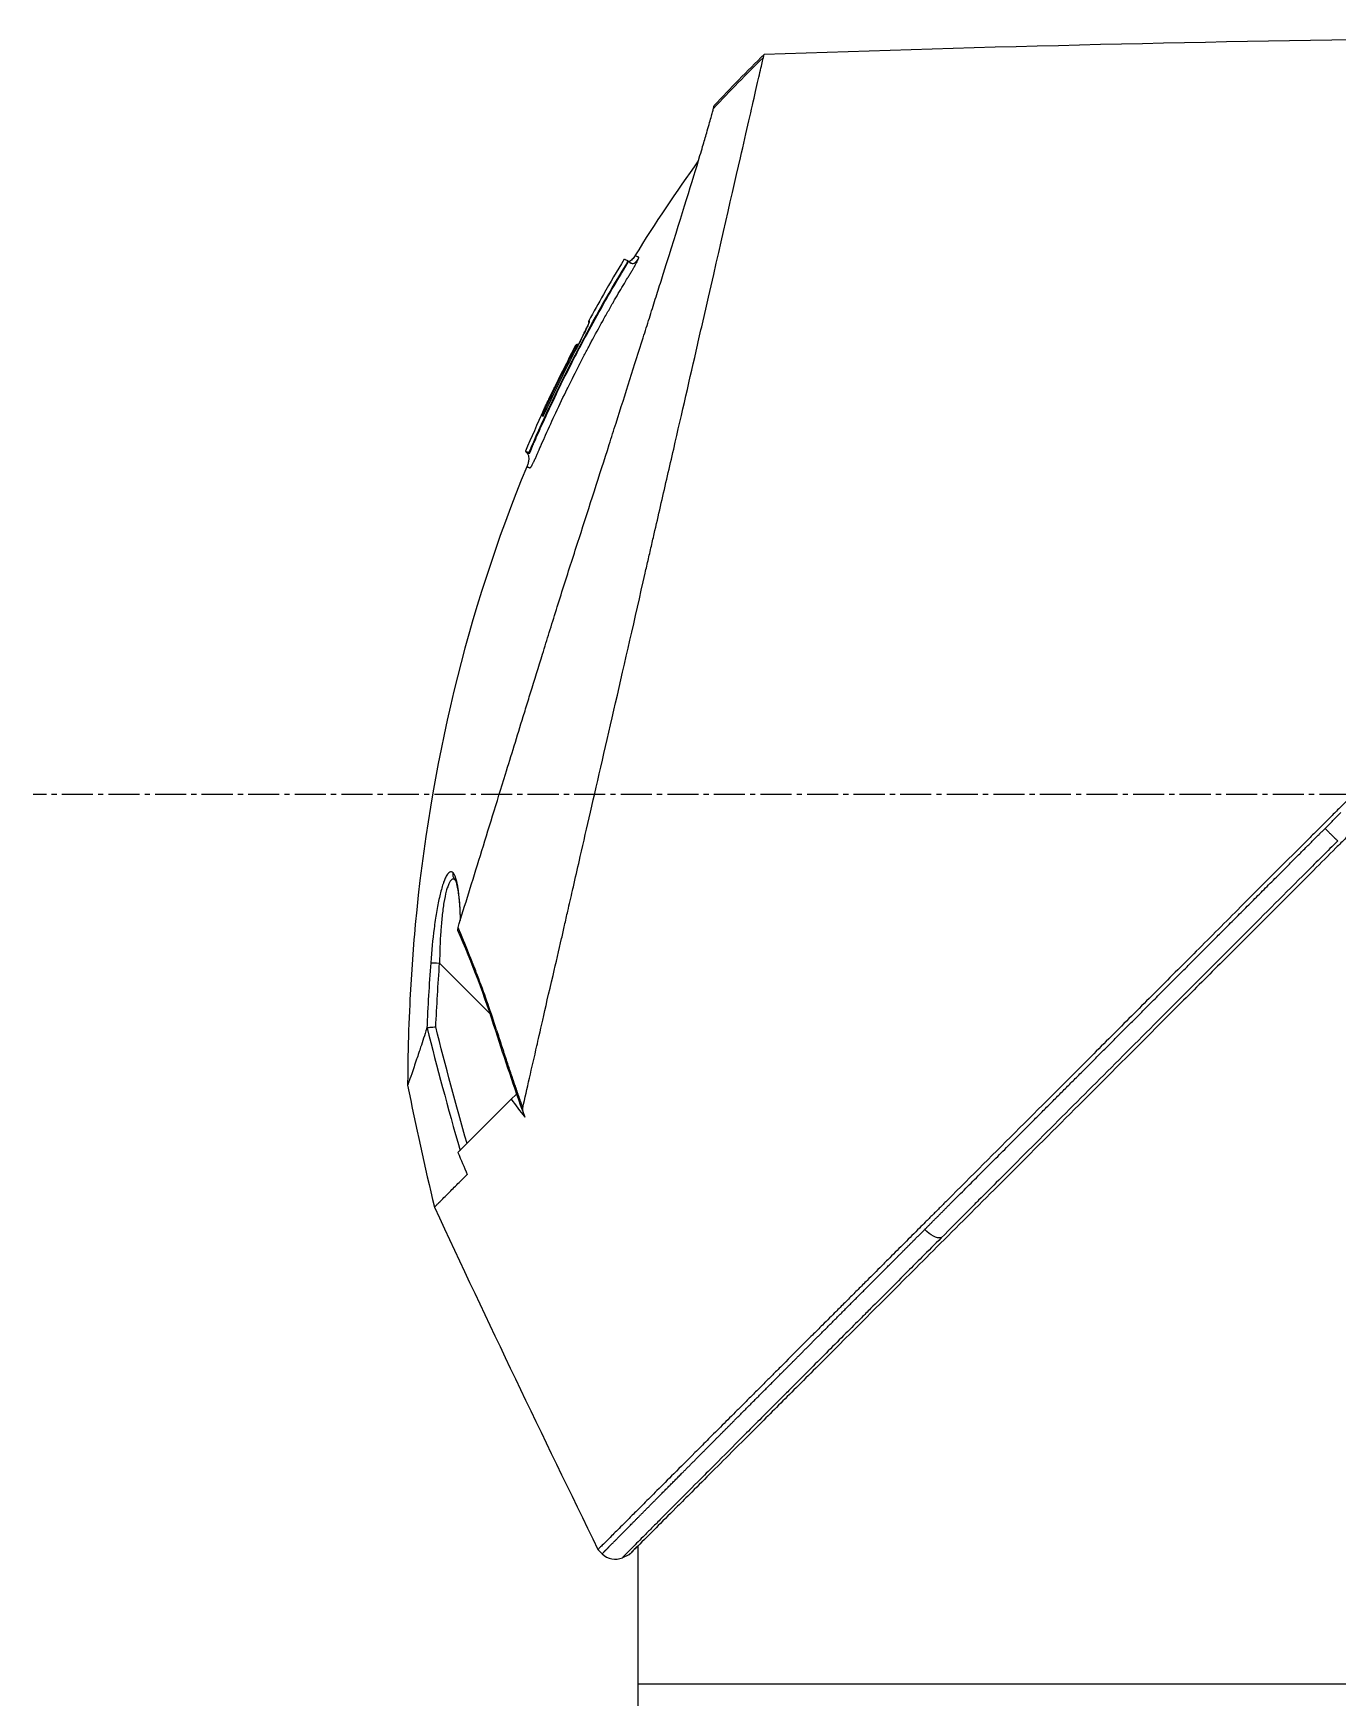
# Model space of a CAD drawing. Header units: millimetres. Extents: x 0 to 4378, y 0 to 2376.
# Drawn here: x 164.1 to 235.2, y 1539.2 to 1630 of the extents above; entities that cross this region are included whole.
import ezdxf

# ---------------------------------------------------------------- set-up
doc = ezdxf.new("R2010")
doc.units = ezdxf.units.MM
doc.header["$LTSCALE"] = 0.2
doc.linetypes.add('CENTER2', pattern=[1.125, 0.75, -0.125, 0.125, -0.125])
doc.layers.add('02_Center Line', color=1, linetype='CENTER2')

# ---------------------------------------------------------------- blocks, each defined once
blk = doc.blocks.new('A$C2641d59f')
for p, q in [((-34.574, 1023.623), (-34.574, 1023.623)), ((-39.379, 1015.043), (-39.353, 1015.016)), ((-39.242, 1015.311), (-39.209, 1015.277)), ((-43.922, 1006.86), (-43.859, 1006.835)), ((-44.833, 1004.925), (-44.785, 1004.877)), ((-44.608, 1004.806), (-44.656, 1004.854)), ((-44.49, 1005.093), (-44.518, 1005.121)), ((-48.667, 981.55), (-48.667, 981.55)), ((-48.665, 981.546), (-48.665, 981.546)), ((-46.777, 974.271), (-49.513, 977.008)), ((-46.663, 974.157), (-46.663, 974.158)), ((-48.513, 966.681), (-45.604, 969.59)), ((-45.338, 969.855), (-45.604, 969.59)), ((-45.316, 969.878), (-45.338, 969.855)), ((-45.292, 969.809), (-45.338, 969.855)), ((-48.01, 965.49), (-48.009, 965.487)), ((-48.01, 965.488), (-48.01, 965.488)), ((-48.009, 965.487), (-48.009, 965.488)), ((-40.643, 944.798), (-40.874, 945.029)), ((-38.7, 945.221), (-38.7, 931.7)), ((-39.183, 944.738), (-39.546, 944.585)), ((-38.7, 937.7), (39.827, 937.7))]:
    blk.add_line(p, q)
for centre, radius, start, end in [((30.799, 972.597), 82.251, 150.20143, 151.34582), ((30.136, 972.952), 81.499, 152.41039, 154.1774), ((-39.936, 945.505), 1, 224.99969, 292.95218)]:
    blk.add_arc(centre, radius, start, end)
at = {"extrusion": (0, 0, -1)}
for centre, major_axis, ratio, start_param, end_param in [((-14.853, 987.976), (32.061, 52.728), 0.606634, 5.046093, 5.111834), ((25.686, 986.906), (-66.266, 26.567), 0.000011, 0.000001, 0.010493), ((27.395, 984.45), (-68.777, 27.59), 0.000012, 0.010241, 0.035276), ((29.767, 973.086), (-37.396, -71.919), 1, 1.521054, 1.570796), ((29.47, 973.168), (33.667, 73.33), 1, 4.712389, 4.762315), ((28.144, 982.574), (-70.243, 28.124), 0.000013, 0.010001, 0.034555), ((-41.969, 1010.635), (0.0464, 0.0886), 0.999416, 4.712389, 6.054856), ((-42.055, 1010.644), (0.128, 0.063), 0.594731, 5.762809, 5.790684), ((-44.537, 1005.129), (0.119, 0.275), 0.068449, 1.568978, 3.139771), ((-48.29, 981.878), (-0.365, -0.341), 0.967774, 0.031819, 0.893203), ((-49.504, 976.998), (-0.499, 0.036), 0.01714, 0.149461, 1.551007), ((160.126, 982.662), (-194.421, 114.353), 0.811755, 5.576632, 5.609274), ((-255.364, 850.429), (235.102, -235.108), 0.712878, 4.90627, 4.909966), ((-22.75, 962.791), (0.708, -0.706), 0.435637, 0.291628, 1.571358)]:
    blk.add_ellipse(centre, major_axis=major_axis, ratio=ratio, start_param=start_param, end_param=end_param, dxfattribs=at)
for points in [[(41.572, 1027.473), (17.109, 1027.718), (-7.366, 1027.415), (-31.816, 1026.563)], [(-31.816, 1026.563), (-32.743, 1025.653), (-33.651, 1024.722), (-34.537, 1023.773)], [(-35.402, 1020.755), (-36.616, 1019.076), (-37.771, 1017.351), (-38.858, 1015.588)], [(-39.447, 1015.393), (-39.833, 1014.758), (-40.211, 1014.118), (-40.58, 1013.474)], [(-39.21, 1015.268), (-39.21, 1015.268), (-39.21, 1015.268), (-39.21, 1015.268)], [(-39.21, 1015.268), (-39.21, 1015.268), (-39.21, 1015.268), (-39.21, 1015.268)], [(-39.208, 1015.277), (-39.208, 1015.277), (-39.208, 1015.277), (-39.208, 1015.277)], [(-39.201, 1015.269), (-39.204, 1015.272), (-39.206, 1015.274), (-39.208, 1015.277)], [(-39.157, 1015.228), (-39.156, 1015.228), (-39.155, 1015.227), (-39.155, 1015.227)], [(-39.155, 1015.227), (-38.961, 1015.08), (-38.819, 1015.212), (-38.678, 1015.401)], [(-40.58, 1013.474), (-40.584, 1013.467), (-40.587, 1013.459), (-40.589, 1013.451)], [(-41.339, 1012.023), (-41.347, 1012.009), (-41.35, 1011.992), (-41.35, 1011.975)], [(-42.152, 1010.482), (-42.15, 1010.481), (-42.122, 1010.466), (-42.089, 1010.45)], [(-41.957, 1010.734), (-41.958, 1010.735), (-41.959, 1010.735), (-41.959, 1010.735)], [(-43.841, 1007.157), (-44.183, 1006.418), (-44.514, 1005.674), (-44.833, 1004.925)], [(-43.859, 1006.835), (-43.859, 1006.836), (-43.858, 1006.838), (-43.858, 1006.839)], [(-44.833, 1004.925), (-44.833, 1004.925), (-44.774, 1004.901), (-44.656, 1004.854)], [(-44.753, 1004.084), (-44.753, 1004.084), (-44.753, 1004.084), (-44.753, 1004.084)], [(-48.533, 978.853), (-48.536, 978.838), (-48.532, 978.822), (-48.524, 978.806)], [(-48.527, 978.805), (-47.769, 977.053), (-47.061, 975.205), (-46.471, 973.338)], [(-49.997, 977.035), (-50.085, 975.824), (-50.154, 974.644), (-50.209, 973.453)], [(-49.72, 973.527), (-49.665, 974.688), (-49.597, 975.848), (-49.513, 977.008)], [(-50.193, 973.47), (-49.663, 971.36), (-49.067, 969.137), (-48.393, 966.801)], [(-46.468, 973.339), (-46.466, 973.337), (-46.441, 973.343), (-46.402, 973.354)], [(-46.467, 973.338), (-45.977, 971.787), (-45.452, 970.246), (-44.906, 968.714)], [(-51.255, 970.357), (-50.809, 968.13), (-50.323, 965.911), (-49.795, 963.701)], [(-44.906, 968.714), (-44.895, 968.682), (-44.883, 968.649), (-44.87, 968.618)], [(-48.513, 966.681), (-48.343, 966.283), (-48.175, 965.886), (-48.009, 965.487)], [(-49.795, 963.701), (-46.881, 957.449), (-43.907, 951.224), (-40.874, 945.029)]]:
    blk.add_open_spline(points, degree=3)
for points, knots in [([(41.572, 1027.473), (41.572, 1027.473), (41.508, 1027.408), (41.255, 1027.155), (41.065, 1026.966), (40.32, 1026.22), (39.591, 1025.492), (38.408, 1024.308), (38.13, 1024.03), (37.505, 1023.406), (37.154, 1023.054), (35.805, 1021.706), (34.709, 1020.609), (33.212, 1019.112), (32.892, 1018.793), (31.818, 1017.719), (31.042, 1016.942), (29.381, 1015.282), (28.493, 1014.394), (27.112, 1013.013), (26.634, 1012.535), (25.651, 1011.552), (25.144, 1011.045), (24.102, 1010.003), (23.566, 1009.466), (21.873, 1007.774), (20.698, 1006.599), (18.888, 1004.789), (18.263, 1004.164), (16.977, 1002.878), (16.317, 1002.218), (14.963, 1000.864), (14.268, 1000.169), (13.215, 999.116), (12.858, 998.759), (11.755, 997.656), (11.006, 996.907), (8.625, 994.527), (6.984, 992.884), (4.935, 990.837), (4.533, 990.435), (3.594, 989.496), (3.057, 988.958), (2.165, 988.066), (1.838, 987.74), (1.404, 987.306), (1.341, 987.243), (1.203, 987.104), (1.131, 987.032), (0.806, 986.707), (0.611, 986.512), (0.258, 986.159), (0.162, 986.063), (-0.124, 985.777), (-0.27, 985.631), (-0.58, 985.322), (-0.732, 985.17), (-0.985, 984.917), (-1.085, 984.816), (-1.275, 984.626), (-1.357, 984.545), (-1.554, 984.348), (-1.66, 984.241), (-1.858, 984.043), (-1.948, 983.953), (-3.305, 982.598), (-4.569, 981.333), (-6.636, 979.265), (-7.441, 978.46), (-9.011, 976.891), (-9.777, 976.125), (-10.907, 974.994), (-11.275, 974.627), (-12.375, 973.526), (-13.107, 972.795), (-16.568, 969.334), (-19.239, 966.663), (-21.936, 963.966), (-22.073, 963.829), (-22.346, 963.556), (-22.482, 963.42), (-22.752, 963.15), (-22.887, 963.015), (-23.128, 962.774), (-23.235, 962.667), (-23.887, 962.016), (-24.428, 961.474), (-25.112, 960.79), (-25.263, 960.639), (-25.543, 960.359), (-25.673, 960.229), (-25.933, 959.969), (-26.063, 959.839), (-26.358, 959.544), (-26.523, 959.38), (-26.843, 959.06), (-26.998, 958.905), (-27.326, 958.576), (-27.498, 958.404), (-27.749, 958.153), (-27.827, 958.075), (-28.017, 957.885), (-28.129, 957.773), (-28.37, 957.532), (-28.5, 957.402), (-28.815, 957.087), (-29, 956.902), (-29.38, 956.522), (-29.574, 956.328), (-30.158, 955.744), (-30.543, 955.359), (-31.012, 954.891), (-31.1, 954.802), (-31.329, 954.574), (-31.467, 954.435), (-31.753, 954.149), (-31.899, 954.003), (-32.2, 953.703), (-32.354, 953.548), (-32.659, 953.243), (-32.81, 953.093), (-33.102, 952.8), (-33.244, 952.658), (-33.661, 952.242), (-33.931, 951.972), (-34.445, 951.458), (-34.689, 951.213), (-35.153, 950.749), (-35.373, 950.529), (-35.989, 949.913), (-36.374, 949.529), (-37.06, 948.843), (-37.366, 948.536), (-37.91, 947.992), (-38.151, 947.751), (-38.578, 947.325), (-38.766, 947.136), (-39.022, 946.881), (-39.097, 946.805), (-39.309, 946.594), (-39.439, 946.464), (-39.775, 946.127), (-39.965, 945.938), (-40.375, 945.528), (-40.562, 945.341), (-40.75, 945.153), (-40.797, 945.106), (-40.843, 945.059), (-40.855, 945.048), (-40.87, 945.032), (-40.874, 945.029), (-40.874, 945.029)], [-21.000836, -21.000836, -21.000836, -21.000836, -20.328863, -20.328863, -19.655828, -19.655828, -18.308332, -18.308332, -17.924512, -17.924512, -17.485993, -17.485993, -16.316696, -16.316696, -16.006668, -16.006668, -15.296307, -15.296307, -14.534305, -14.534305, -14.139555, -14.139555, -13.730091, -13.730091, -13.30546, -13.30546, -12.401825, -12.401825, -11.929878, -11.929878, -11.437802, -11.437802, -10.9252, -10.9252, -10.663362, -10.663362, -10.117833, -10.117833, -8.934625, -8.934625, -8.645977, -8.645977, -8.260408, -8.260408, -8.006475, -8.006475, -7.961161, -7.961161, -7.91407, -7.91407, -7.778509, -7.778509, -7.724161, -7.724161, -7.666804, -7.666804, -7.602838, -7.602838, -7.565627, -7.565627, -7.532521, -7.532521, -7.488032, -7.488032, -7.450837, -7.450837, -6.924212, -6.924212, -6.587553, -6.587553, -6.265466, -6.265466, -6.109966, -6.109966, -5.79866, -5.79866, -4.627003, -4.627003, -4.564096, -4.564096, -4.501625, -4.501625, -4.439084, -4.439084, -4.389917, -4.389917, -4.135415, -4.135415, -4.06302, -4.06302, -4.00074, -4.00074, -3.938004, -3.938004, -3.858125, -3.858125, -3.782258, -3.782258, -3.697501, -3.697501, -3.658476, -3.658476, -3.601749, -3.601749, -3.53559, -3.53559, -3.439968, -3.439968, -3.337887, -3.337887, -3.131131, -3.131131, -3.082568, -3.082568, -3.005474, -3.005474, -2.922888, -2.922888, -2.834293, -2.834293, -2.74619, -2.74619, -2.661641, -2.661641, -2.496608, -2.496608, -2.34096, -2.34096, -2.194458, -2.194458, -1.921626, -1.921626, -1.681164, -1.681164, -1.470918, -1.470918, -1.287493, -1.287493, -1.207074, -1.207074, -1.056347, -1.056347, -0.792008, -0.792008, -0.395398, -0.395398, -0.197631, -0.197631, -0.099394, -0.099394, 0, 0, 0, 0]), ([(-44.979, 969.112), (-44.858, 969.646), (-44.743, 970.163), (-44.485, 971.297), (-44.344, 971.896), (-44.069, 973.079), (-43.785, 974.391), (-43.161, 977.052), (-43.001, 977.712), (-42.801, 978.601), (-42.748, 978.841), (-42.639, 979.326), (-42.579, 979.591), (-42.436, 980.218), (-42.347, 980.598), (-42.232, 981.1), (-42.203, 981.229), (-42.065, 981.831), (-41.953, 982.324), (-41.658, 983.613), (-41.472, 984.419), (-40.468, 988.8), (-39.437, 993.246), (-38.242, 998.537), (-38.184, 998.794), (-38.063, 999.324), (-38.002, 999.588), (-37.884, 1000.101), (-37.825, 1000.354), (-37.534, 1001.611), (-37.306, 1002.602), (-36.969, 1004.074), (-36.857, 1004.563), (-36.294, 1007.015), (-35.858, 1008.914), (-35.344, 1011.162), (-35.244, 1011.599), (-34.342, 1015.545), (-33.65, 1018.558), (-32.77, 1022.401), (-32.49, 1023.614), (-32.174, 1025.005), (-32.088, 1025.393), (-31.945, 1026.017), (-31.887, 1026.255), (-31.853, 1026.4)], [0, 0, 0, 0, 0.224226, 0.224226, 0.438481, 0.438481, 0.643813, 0.643813, 0.718212, 0.718212, 0.74576, 0.74576, 0.776284, 0.776284, 0.820204, 0.820204, 0.834927, 0.834927, 0.896521, 0.896521, 0.995652, 0.995652, 1.428405, 1.428405, 1.450296, 1.450296, 1.471663, 1.471663, 1.492327, 1.492327, 1.574835, 1.574835, 1.616316, 1.616316, 1.784634, 1.784634, 1.826029, 1.826029, 2.164003, 2.164003, 2.373598, 2.373598, 2.479923, 2.479923, 2.586935, 2.586935, 2.586935, 2.586935]), ([(41.763, 1025.683), (41.763, 1025.683), (41.763, 1025.683), (41.002, 1024.922), (40.559, 1024.479), (39.825, 1023.745), (39.652, 1023.572), (38.008, 1021.928), (35.953, 1019.873), (32.872, 1016.792), (32.161, 1016.081), (29.683, 1013.603), (27.804, 1011.724), (24.801, 1008.721), (23.723, 1007.643), (21.46, 1005.38), (20.269, 1004.189), (17.752, 1001.672), (16.421, 1000.341), (13.616, 997.536), (12.138, 996.058), (9.877, 993.797), (9.101, 993.022), (7.021, 990.941), (5.711, 989.632), (4.083, 988.003), (3.757, 987.678), (3.224, 987.144), (3.026, 986.947), (2.615, 986.536), (2.457, 986.378), (2.116, 986.036), (1.936, 985.856), (1.599, 985.52), (1.443, 985.364), (1.005, 984.926), (0.724, 984.645), (0.365, 984.285), (0.286, 984.207), (0.116, 984.036), (0.026, 983.947), (-0.284, 983.637), (-0.438, 983.483), (-1.037, 982.884), (-1.445, 982.476), (-3.501, 980.42), (-5.158, 978.763), (-7.562, 976.359), (-8.322, 975.599), (-10.536, 973.384), (-11.984, 971.937), (-14.725, 969.196), (-16.024, 967.897), (-17.892, 966.029), (-18.475, 965.446), (-20.185, 963.736), (-21.3, 962.621), (-23.403, 960.518), (-24.395, 959.527), (-26.255, 957.666), (-27.129, 956.792), (-28.368, 955.554), (-28.754, 955.167), (-29.491, 954.431), (-29.841, 954.08), (-30.834, 953.088), (-31.456, 952.465), (-32.581, 951.341), (-33.087, 950.834), (-34.418, 949.503), (-35.195, 948.726), (-36.142, 947.779), (-36.388, 947.533), (-37.028, 946.893), (-37.391, 946.53), (-38.188, 945.733), (-38.556, 945.365), (-38.868, 945.053), (-38.923, 944.998), (-39.041, 944.881), (-39.094, 944.827), (-39.165, 944.756), (-39.183, 944.738), (-39.183, 944.738)], [-15.738203, -15.738203, -15.738203, -15.738203, -14.793481, -14.793481, -14.173934, -14.173934, -13.996984, -13.996984, -12.579476, -12.579476, -12.176243, -12.176243, -11.215253, -11.215253, -10.695697, -10.695697, -10.142358, -10.142358, -9.539575, -9.539575, -8.883963, -8.883963, -8.543526, -8.543526, -7.972636, -7.972636, -7.829924, -7.829924, -7.73886, -7.73886, -7.680875, -7.680875, -7.616244, -7.616244, -7.560081, -7.560081, -7.459116, -7.459116, -7.430908, -7.430908, -7.397967, -7.397967, -7.318024, -7.318024, -7.146824, -7.146824, -6.455961, -6.455961, -6.135134, -6.135134, -5.518203, -5.518203, -4.951279, -4.951279, -4.691225, -4.691225, -4.182012, -4.182012, -3.710062, -3.710062, -3.272291, -3.272291, -3.069642, -3.069642, -2.879581, -2.879581, -2.522736, -2.522736, -2.208798, -2.208798, -1.659444, -1.659444, -1.453529, -1.453529, -1.091939, -1.091939, -0.546675, -0.546675, -0.410051, -0.410051, -0.205023, -0.205023, 0, 0, 0, 0]), ([(-31.853, 1026.4), (-31.853, 1026.403), (-31.852, 1026.406), (-31.85, 1026.414), (-31.849, 1026.417), (-31.847, 1026.426), (-31.846, 1026.433), (-31.842, 1026.45), (-31.839, 1026.462), (-31.832, 1026.492), (-31.828, 1026.51), (-31.819, 1026.55), (-31.816, 1026.563), (-31.816, 1026.563)], [0.000006, 0.000006, 0.000006, 0.000006, 0.0077656, 0.0077656, 0.0144608, 0.0144608, 0.0278513, 0.0278513, 0.0546324, 0.0546324, 0.1081958, 0.1081958, 0.2108493, 0.2108493, 0.2108493, 0.2108493]), ([(-48.507, 978.945), (-48.32, 979.551), (-48.123, 980.188), (-47.717, 981.502), (-47.506, 982.183), (-46.856, 984.287), (-46.397, 985.771), (-45.606, 988.335), (-45.281, 989.385), (-44.863, 990.74), (-44.774, 991.029), (-44.642, 991.457), (-44.597, 991.604), (-44.333, 992.458), (-44.113, 993.169), (-43.777, 994.257), (-43.656, 994.645), (-43.404, 995.456), (-43.274, 995.872), (-43.009, 996.717), (-42.872, 997.149), (-42.595, 998.018), (-42.456, 998.453), (-42.179, 999.316), (-42.041, 999.746), (-41.342, 1001.92), (-40.794, 1003.628), (-40.139, 1005.68), (-40.014, 1006.072), (-39.633, 1007.268), (-39.381, 1008.061), (-38.887, 1009.613), (-38.646, 1010.373), (-38.297, 1011.475), (-38.184, 1011.832), (-37.962, 1012.535), (-37.854, 1012.879), (-37.642, 1013.551), (-37.537, 1013.884), (-37.332, 1014.536), (-37.229, 1014.862), (-37.087, 1015.316), (-37.041, 1015.46), (-36.295, 1017.839), (-35.724, 1019.683), (-35.261, 1021.221), (-35.212, 1021.384), (-35.085, 1021.812), (-35.012, 1022.06), (-34.849, 1022.619), (-34.769, 1022.9), (-34.676, 1023.236), (-34.65, 1023.334), (-34.606, 1023.5), (-34.588, 1023.569), (-34.574, 1023.623)], [0.00002, 0.00002, 0.00002, 0.00002, 0.259158, 0.259158, 0.518708, 0.518708, 1.038075, 1.038075, 1.384705, 1.384705, 1.477831, 1.477831, 1.526561, 1.526561, 1.759973, 1.759973, 1.890971, 1.890971, 2.029156, 2.029156, 2.171186, 2.171186, 2.316283, 2.316283, 2.460898, 2.460898, 3.049329, 3.049329, 3.189055, 3.189055, 3.478614, 3.478614, 3.769885, 3.769885, 3.913253, 3.913253, 4.056001, 4.056001, 4.19686, 4.19686, 4.341119, 4.341119, 4.411312, 4.411312, 5.498875, 5.498875, 5.634552, 5.634552, 5.872375, 5.872375, 6.229939, 6.229939, 6.408513, 6.408513, 6.587137, 6.587137, 6.587137, 6.587137]), ([(-34.574, 1023.623), (-34.551, 1023.714), (-34.539, 1023.764), (-34.538, 1023.772), (-34.537, 1023.773), (-34.537, 1023.773), (-34.537, 1023.773)], [0.0004853, 0.0004853, 0.0004853, 0.0004853, 0.914072, 0.914072, 0.914072, 0.9967356, 0.9967356, 0.9967356, 0.9967356]), ([(-44.518, 1005.121), (-43.777, 1006.833), (-42.978, 1008.517), (-41.263, 1011.827), (-40.35, 1013.448), (-39.379, 1015.043)], [-1.119586, -1.119586, -1.119586, -1.119586, -0.560022, -0.560022, -0.000001, -0.000001, -0.000001, -0.000001]), ([(-43.774, 1005.71), (-43.761, 1005.739), (-43.748, 1005.769), (-43.734, 1005.801), (-43.546, 1006.22), (-43.36, 1006.628), (-43.174, 1007.025), (-42.964, 1007.474), (-42.756, 1007.908), (-42.55, 1008.328), (-42.529, 1008.371), (-42.509, 1008.413), (-42.488, 1008.455), (-42.29, 1008.856), (-42.095, 1009.245), (-41.903, 1009.62), (-41.896, 1009.632), (-41.89, 1009.645), (-41.884, 1009.657), (-41.785, 1009.85), (-41.686, 1010.041), (-41.588, 1010.227), (-41.491, 1010.414), (-41.413, 1010.561), (-41.297, 1010.778), (-41.279, 1010.813), (-41.26, 1010.849), (-41.241, 1010.884), (-41.029, 1011.279), (-40.821, 1011.659), (-40.617, 1012.026), (-40.504, 1012.23), (-40.398, 1012.419), (-40.29, 1012.609), (-40.187, 1012.791), (-40.082, 1012.974), (-39.966, 1013.176), (-39.785, 1013.488), (-39.612, 1013.783), (-39.437, 1014.077), (-39.382, 1014.171), (-39.326, 1014.264), (-39.27, 1014.357), (-39.253, 1014.385), (-39.236, 1014.413), (-39.219, 1014.441), (-39.183, 1014.502), (-39.146, 1014.562), (-39.109, 1014.623), (-39.091, 1014.653), (-39.073, 1014.683), (-39.054, 1014.714), (-39.036, 1014.744), (-39.018, 1014.774), (-39, 1014.805), (-38.972, 1014.851), (-38.945, 1014.897), (-38.919, 1014.942), (-38.911, 1014.956), (-38.903, 1014.969), (-38.896, 1014.983), (-38.879, 1015.012), (-38.863, 1015.04), (-38.848, 1015.068), (-38.833, 1015.095), (-38.818, 1015.122), (-38.804, 1015.148), (-38.776, 1015.2), (-38.751, 1015.248), (-38.73, 1015.29), (-38.719, 1015.312), (-38.71, 1015.332), (-38.701, 1015.35), (-38.692, 1015.369), (-38.685, 1015.386), (-38.678, 1015.401)], [0.7479366, 0.7479366, 0.7479366, 0.7479366, 0.75, 0.75, 0.75, 0.7778267, 0.7778267, 0.7778267, 0.8093257, 0.8093257, 0.8093257, 0.8125, 0.8125, 0.8125, 0.8427642, 0.8427642, 0.8427642, 0.84375, 0.84375, 0.84375, 0.859375, 0.859375, 0.859375, 0.875, 0.875, 0.875, 0.8775605, 0.8775605, 0.8775605, 0.90625, 0.90625, 0.90625, 0.9222304, 0.9222304, 0.9222304, 0.9375, 0.9375, 0.9375, 0.9612141, 0.9612141, 0.9612141, 0.96875, 0.96875, 0.96875, 0.9710053, 0.9710053, 0.9710053, 0.9758787, 0.9758787, 0.9758787, 0.9783012, 0.9783012, 0.9783012, 0.9807089, 0.9807089, 0.9807089, 0.984375, 0.984375, 0.984375, 0.9854706, 0.9854706, 0.9854706, 0.987866, 0.987866, 0.987866, 0.9902844, 0.9902844, 0.9902844, 0.9951532, 0.9951532, 0.9951532, 0.9975841, 0.9975841, 0.9975841, 1, 1, 1, 1]), ([(-41.892, 1010.529), (-41.79, 1010.724), (-41.687, 1010.918), (-41.583, 1011.112), (-41.291, 1011.658), (-40.994, 1012.198), (-40.689, 1012.736), (-40.427, 1013.2), (-40.161, 1013.661), (-39.89, 1014.12), (-39.822, 1014.235), (-39.754, 1014.349), (-39.685, 1014.463), (-39.651, 1014.52), (-39.617, 1014.578), (-39.583, 1014.635), (-39.566, 1014.663), (-39.548, 1014.692), (-39.531, 1014.72), (-39.514, 1014.749), (-39.497, 1014.777), (-39.48, 1014.806), (-39.445, 1014.863), (-39.41, 1014.919), (-39.376, 1014.977), (-39.369, 1014.99), (-39.361, 1015.003), (-39.353, 1015.016)], [0.5421635, 0.5421635, 0.5421635, 0.5421635, 0.6006248, 0.6006248, 0.6006248, 0.7652776, 0.7652776, 0.7652776, 0.9072115, 0.9072115, 0.9072115, 0.942695, 0.942695, 0.942695, 0.9604367, 0.9604367, 0.9604367, 0.9693076, 0.9693076, 0.9693076, 0.9781784, 0.9781784, 0.9781784, 0.9959202, 0.9959202, 0.9959202, 1, 1, 1, 1]), ([(-39.243, 1015.311), (-39.312, 1015.339), (-39.364, 1015.36), (-39.431, 1015.386), (-39.447, 1015.393), (-39.447, 1015.393)], [-1.1132476, -1.1132476, -1.1132476, -1.1132476, -0.8232096, -0.8232096, -0.5568623, -0.5568623, -0.5568623, -0.5568623]), ([(-39.379, 1015.043), (-39.371, 1015.057), (-39.362, 1015.071), (-39.346, 1015.099), (-39.338, 1015.113), (-39.32, 1015.144), (-39.311, 1015.161), (-39.292, 1015.194), (-39.283, 1015.211), (-39.268, 1015.241), (-39.261, 1015.255), (-39.25, 1015.28), (-39.246, 1015.29), (-39.241, 1015.306), (-39.241, 1015.31), (-39.243, 1015.311)], [-0.04708138, -0.04708138, -0.04708138, -0.04708138, -0.04206155, -0.04206155, -0.03717867, -0.03717867, -0.03071828, -0.03071828, -0.02354661, -0.02354661, -0.01630299, -0.01630299, -0.00841386, -0.00841386, -0.00000018, -0.00000018, -0.00000018, -0.00000018]), ([(-39.353, 1015.016), (-39.353, 1015.017), (-39.287, 1015.127), (-39.244, 1015.204), (-39.201, 1015.281), (-39.208, 1015.275), (-39.208, 1015.276), (-39.208, 1015.276), (-39.208, 1015.277), (-39.209, 1015.277)], [0, 0, 0, 0, 0.25, 0.25, 0.25, 0.5, 0.5, 0.5, 0.840661, 0.840661, 0.840661, 0.840661]), ([(-39.157, 1015.228), (-39.158, 1015.229), (-39.159, 1015.23), (-39.16, 1015.231), (-39.16, 1015.231), (-39.162, 1015.232), (-39.162, 1015.232), (-39.165, 1015.235), (-39.166, 1015.236), (-39.168, 1015.238), (-39.169, 1015.238), (-39.171, 1015.24), (-39.173, 1015.242), (-39.176, 1015.245), (-39.178, 1015.246), (-39.182, 1015.251), (-39.186, 1015.254), (-39.195, 1015.263), (-39.202, 1015.269), (-39.208, 1015.276)], [0, 0, 0, 0, 0.00146948, 0.00146948, 0.00344082, 0.00344082, 0.00640094, 0.00640094, 0.00744169, 0.00744169, 0.00794693, 0.00794693, 0.00859822, 0.00859822, 0.0093315, 0.0093315, 0.01061688, 0.01061688, 0.01339941, 0.01339941, 0.01339941, 0.01339941]), ([(-38.858, 1015.588), (-38.899, 1015.521), (-38.944, 1015.456), (-39.025, 1015.367), (-39.057, 1015.337), (-39.112, 1015.3), (-39.133, 1015.289), (-39.17, 1015.275), (-39.186, 1015.271), (-39.202, 1015.269)], [0, 0, 0, 0, 0.02346593, 0.02346593, 0.03626259, 0.03626259, 0.04335885, 0.04335885, 0.04811516, 0.04811516, 0.04811516, 0.04811516]), ([(-38.858, 1015.588), (-38.901, 1015.519), (-38.947, 1015.451), (-39.034, 1015.359), (-39.068, 1015.327), (-39.13, 1015.29), (-39.155, 1015.279), (-39.188, 1015.272), (-39.195, 1015.27), (-39.202, 1015.269)], [0, 0, 0, 0, 0.02434231, 0.02434231, 0.03801412, 0.03801412, 0.04603239, 0.04603239, 0.04810741, 0.04810741, 0.04810741, 0.04810741]), ([(-39.047, 1015.181), (-39.065, 1015.183), (-39.062, 1015.183), (-39.092, 1015.191), (-39.114, 1015.201), (-39.138, 1015.215), (-39.144, 1015.219), (-39.152, 1015.225), (-39.154, 1015.226), (-39.155, 1015.227)], [0.5336392, 0.5336392, 0.5336392, 0.5336392, 0.53697532, 0.53697532, 0.54707156, 0.54707156, 0.55523752, 0.55523752, 0.56271194, 0.56271194, 0.56271194, 0.56271194]), ([(-38.678, 1015.401), (-38.667, 1015.428), (-38.659, 1015.45), (-38.654, 1015.467), (-38.65, 1015.479), (-38.648, 1015.493), (-38.649, 1015.497), (-38.649, 1015.499), (-38.649, 1015.5), (-38.65, 1015.501), (-38.651, 1015.503), (-38.653, 1015.504), (-38.658, 1015.506), (-38.661, 1015.508), (-38.669, 1015.51), (-38.673, 1015.512), (-38.674, 1015.513), (-38.674, 1015.513), (-38.675, 1015.513), (-38.692, 1015.52), (-38.706, 1015.526), (-38.721, 1015.532), (-38.722, 1015.532), (-38.722, 1015.533), (-38.723, 1015.533), (-38.753, 1015.545), (-38.776, 1015.554), (-38.796, 1015.563), (-38.797, 1015.563), (-38.797, 1015.563), (-38.797, 1015.563), (-38.839, 1015.58), (-38.858, 1015.588), (-38.858, 1015.588)], [0, 0, 0, 0, 0.03125, 0.03125, 0.03125, 0.0538826, 0.0538826, 0.0538826, 0.0625, 0.0625, 0.0625, 0.09375, 0.09375, 0.09375, 0.1203995, 0.1203995, 0.1203995, 0.125, 0.125, 0.125, 0.2456137, 0.2456137, 0.2456137, 0.25, 0.25, 0.25, 0.4970952, 0.4970952, 0.4970952, 0.5, 0.5, 0.5, 0.9991339, 0.9991339, 0.9991339, 0.9991339]), ([(-42.088, 1010.452), (-42.035, 1010.553), (-41.983, 1010.654), (-41.932, 1010.754), (-41.881, 1010.853), (-41.832, 1010.95), (-41.785, 1011.044), (-41.738, 1011.138), (-41.693, 1011.229), (-41.651, 1011.314), (-41.609, 1011.399), (-41.57, 1011.478), (-41.536, 1011.551), (-41.501, 1011.624), (-41.47, 1011.69), (-41.444, 1011.748), (-41.418, 1011.806), (-41.396, 1011.855), (-41.379, 1011.895), (-41.362, 1011.936), (-41.35, 1011.967), (-41.344, 1011.989), (-41.337, 1012.01), (-41.336, 1012.021), (-41.339, 1012.023)], [0, 0, 0, 0, 0.125, 0.125, 0.125, 0.25, 0.25, 0.25, 0.375, 0.375, 0.375, 0.499999, 0.499999, 0.499999, 0.625, 0.625, 0.625, 0.75, 0.75, 0.75, 0.875, 0.875, 0.875, 1, 1, 1, 1]), ([(-41.347, 1011.985), (-41.347, 1011.985), (-41.347, 1011.984), (-41.349, 1011.978), (-41.352, 1011.967), (-41.367, 1011.926), (-41.384, 1011.884), (-41.439, 1011.758), (-41.483, 1011.662), (-41.593, 1011.432), (-41.66, 1011.295), (-41.807, 1011), (-41.889, 1010.838), (-42.011, 1010.601), (-42.049, 1010.527), (-42.088, 1010.452)], [0.0216019, 0.0216019, 0.0216019, 0.0216019, 0.0269405, 0.0269405, 0.0451373, 0.0451373, 0.0828541, 0.0828541, 0.1358956, 0.1358956, 0.1907173, 0.1907173, 0.246394, 0.246394, 0.2715432, 0.2715432, 0.2715432, 0.2715432]), ([(-41.379, 1012.038), (-41.38, 1012.037), (-41.381, 1012.035), (-41.386, 1012.023), (-41.388, 1012.012), (-41.39, 1011.99), (-41.389, 1011.979), (-41.385, 1011.959), (-41.382, 1011.95), (-41.375, 1011.936), (-41.371, 1011.931), (-41.367, 1011.926)], [-0.00087939, -0.00087939, -0.00087939, -0.00087939, 0, 0, 0.00436612, 0.00436612, 0.00867322, 0.00867322, 0.01202355, 0.01202355, 0.01406512, 0.01406512, 0.01406512, 0.01406512]), ([(-43.377, 1007.551), (-43.189, 1007.949), (-42.996, 1008.347), (-42.802, 1008.742), (-42.607, 1009.137), (-42.41, 1009.529), (-42.206, 1009.924), (-42.103, 1010.125), (-41.998, 1010.327), (-41.892, 1010.529)], [0.2429801, 0.2429801, 0.2429801, 0.2429801, 0.362195, 0.362195, 0.362195, 0.4814099, 0.4814099, 0.4814099, 0.5421635, 0.5421635, 0.5421635, 0.5421635]), ([(-42.057, 1010.681), (-42.057, 1010.681), (-42.057, 1010.68), (-42.057, 1010.678), (-42.057, 1010.678), (-42.058, 1010.677), (-42.058, 1010.676), (-42.059, 1010.674), (-42.059, 1010.672), (-42.06, 1010.669), (-42.061, 1010.669), (-42.061, 1010.668), (-42.062, 1010.667), (-42.063, 1010.663), (-42.065, 1010.659), (-42.066, 1010.655), (-42.068, 1010.651), (-42.07, 1010.647), (-42.072, 1010.643), (-42.074, 1010.639), (-42.076, 1010.635), (-42.078, 1010.631), (-42.08, 1010.627), (-42.082, 1010.622), (-42.084, 1010.618), (-42.088, 1010.609), (-42.092, 1010.6), (-42.097, 1010.592), (-42.1, 1010.584), (-42.104, 1010.576), (-42.108, 1010.568), (-42.122, 1010.54), (-42.137, 1010.511), (-42.152, 1010.482)], [0, 0, 0, 0, 0.046422, 0.046422, 0.046422, 0.063135, 0.063135, 0.063135, 0.11053, 0.11053, 0.11053, 0.12627, 0.12627, 0.12627, 0.18889, 0.18889, 0.18889, 0.251509, 0.251509, 0.251509, 0.313558, 0.313558, 0.313558, 0.37668, 0.37668, 0.37668, 0.501837, 0.501837, 0.501837, 0.609274, 0.609274, 0.609274, 1, 1, 1, 1]), ([(-41.962, 1010.736), (-41.969, 1010.739), (-41.976, 1010.741), (-41.991, 1010.743), (-41.999, 1010.743), (-42.022, 1010.742), (-42.038, 1010.738), (-42.062, 1010.729), (-42.07, 1010.724), (-42.085, 1010.712), (-42.091, 1010.705), (-42.096, 1010.697)], [-0.01932859, -0.01932859, -0.01932859, -0.01932859, -0.01686752, -0.01686752, -0.01403596, -0.01403596, -0.0080494, -0.0080494, -0.00399872, -0.00399872, -0.00001431, -0.00001431, -0.00001431, -0.00001431]), ([(-43.583, 1007.707), (-43.582, 1007.709), (-43.581, 1007.711), (-43.579, 1007.714), (-43.558, 1007.759), (-43.536, 1007.805), (-43.513, 1007.853), (-43.468, 1007.948), (-43.421, 1008.046), (-43.372, 1008.146), (-43.324, 1008.247), (-43.275, 1008.349), (-43.225, 1008.451)], [0.6844931, 0.6844931, 0.6844931, 0.6844931, 0.6875004, 0.6875004, 0.6875004, 0.7500001, 0.7500001, 0.7500001, 0.8750003, 0.8750003, 0.8750003, 1, 1, 1, 1]), ([(-44.49, 1005.093), (-44.483, 1005.109), (-44.476, 1005.125), (-44.469, 1005.14), (-44.463, 1005.155), (-44.457, 1005.169), (-44.451, 1005.183), (-44.413, 1005.27), (-44.375, 1005.357), (-44.337, 1005.444), (-44.315, 1005.494), (-44.293, 1005.544), (-44.271, 1005.595), (-44.248, 1005.645), (-44.226, 1005.696), (-44.204, 1005.746), (-44.114, 1005.948), (-44.024, 1006.149), (-43.933, 1006.35), (-43.751, 1006.752), (-43.566, 1007.152), (-43.377, 1007.551)], [0.0000001, 0.0000001, 0.0000001, 0.0000001, 0.0045503, 0.0045503, 0.0045503, 0.0087839, 0.0087839, 0.0087839, 0.034354, 0.034354, 0.034354, 0.0492559, 0.0492559, 0.0492559, 0.0641577, 0.0641577, 0.0641577, 0.1237652, 0.1237652, 0.1237652, 0.2429801, 0.2429801, 0.2429801, 0.2429801]), ([(-43.841, 1007.157), (-43.816, 1007.212), (-43.787, 1007.274), (-43.755, 1007.343), (-43.721, 1007.416), (-43.683, 1007.496), (-43.642, 1007.581), (-43.623, 1007.622), (-43.603, 1007.664), (-43.583, 1007.707)], [0.3828608, 0.3828608, 0.3828608, 0.3828608, 0.5000001, 0.5000001, 0.5000001, 0.6250007, 0.6250007, 0.6250007, 0.6844931, 0.6844931, 0.6844931, 0.6844931]), ([(-43.826, 1006.908), (-43.829, 1006.908), (-43.832, 1006.908), (-43.853, 1006.906), (-43.87, 1006.901), (-43.894, 1006.889), (-43.901, 1006.884), (-43.915, 1006.872), (-43.92, 1006.866), (-43.922, 1006.86)], [0.00339509, 0.00339509, 0.00339509, 0.00339509, 0.00434697, 0.00434697, 0.00936629, 0.00936629, 0.01210725, 0.01210725, 0.01541577, 0.01541577, 0.01541577, 0.01541577]), ([(-44.785, 1004.877), (-44.786, 1004.877), (-44.781, 1004.875), (-44.772, 1004.872), (-44.763, 1004.868), (-44.75, 1004.863), (-44.732, 1004.856), (-44.715, 1004.849), (-44.692, 1004.84), (-44.666, 1004.829), (-44.659, 1004.826), (-44.652, 1004.824), (-44.645, 1004.821), (-44.642, 1004.819), (-44.638, 1004.818), (-44.634, 1004.816), (-44.631, 1004.815), (-44.627, 1004.813), (-44.623, 1004.812), (-44.619, 1004.81), (-44.615, 1004.809), (-44.611, 1004.807), (-44.61, 1004.807), (-44.609, 1004.806), (-44.608, 1004.806)], [0.5000607, 0.5000607, 0.5000607, 0.5000607, 0.636912, 0.636912, 0.636912, 0.773829, 0.773829, 0.773829, 0.9107426, 0.9107426, 0.9107426, 0.944971, 0.944971, 0.944971, 0.9620852, 0.9620852, 0.9620852, 0.9791994, 0.9791994, 0.9791994, 0.9963136, 0.9963136, 0.9963136, 0.9999009, 0.9999009, 0.9999009, 0.9999009]), ([(-44.785, 1004.877), (-44.752, 1004.843), (-44.723, 1004.804), (-44.678, 1004.717), (-44.663, 1004.669), (-44.647, 1004.568), (-44.646, 1004.516), (-44.656, 1004.395), (-44.671, 1004.326), (-44.708, 1004.2), (-44.729, 1004.141), (-44.753, 1004.084)], [0, 0, 0, 0, 0.01428743, 0.01428743, 0.02928516, 0.02928516, 0.04474988, 0.04474988, 0.06569789, 0.06569789, 0.08425725, 0.08425725, 0.08425725, 0.08425725]), ([(-44.608, 1004.806), (-44.607, 1004.806), (-44.606, 1004.806), (-44.604, 1004.809), (-44.602, 1004.812), (-44.601, 1004.815), (-44.599, 1004.819), (-44.596, 1004.824), (-44.594, 1004.831), (-44.59, 1004.84), (-44.587, 1004.848), (-44.583, 1004.858), (-44.579, 1004.868), (-44.569, 1004.896), (-44.557, 1004.931), (-44.542, 1004.969), (-44.532, 1004.996), (-44.519, 1005.024), (-44.507, 1005.053), (-44.501, 1005.066), (-44.495, 1005.08), (-44.49, 1005.093)], [0, 0, 0, 0, 0.113476, 0.113476, 0.113476, 0.199772, 0.199772, 0.199772, 0.314498, 0.314498, 0.314498, 0.426157, 0.426157, 0.426157, 0.710514, 0.710514, 0.710514, 0.908214, 0.908214, 0.908214, 1, 1, 1, 1]), ([(-44.37, 1004.365), (-44.364, 1004.378), (-44.357, 1004.391), (-44.351, 1004.405), (-44.345, 1004.418), (-44.338, 1004.432), (-44.332, 1004.446), (-44.318, 1004.474), (-44.305, 1004.503), (-44.291, 1004.533), (-44.264, 1004.594), (-44.236, 1004.655), (-44.209, 1004.717), (-44.195, 1004.748), (-44.182, 1004.779), (-44.169, 1004.81), (-44.158, 1004.834), (-44.148, 1004.858), (-44.137, 1004.882), (-44.135, 1004.888), (-44.133, 1004.893), (-44.13, 1004.899), (-44.109, 1004.949), (-44.087, 1004.998), (-44.065, 1005.048), (-44.049, 1005.087), (-44.032, 1005.125), (-44.015, 1005.165), (-43.931, 1005.355), (-43.86, 1005.517), (-43.774, 1005.71)], [0.71415673, 0.71415673, 0.71415673, 0.71415673, 0.71531044, 0.71531044, 0.71531044, 0.7164591, 0.7164591, 0.7164591, 0.71875, 0.71875, 0.71875, 0.72340425, 0.72340425, 0.72340425, 0.72567726, 0.72567726, 0.72567726, 0.72744673, 0.72744673, 0.72744673, 0.72785169, 0.72785169, 0.72785169, 0.73155671, 0.73155671, 0.73155671, 0.734375, 0.734375, 0.734375, 0.74793659, 0.74793659, 0.74793659, 0.74793659]), ([(-44.753, 1004.084), (-48.039, 996.175), (-50.047, 987.65), (-50.972, 977.667), (-51.073, 976.208), (-51.187, 973.812), (-51.218, 972.875), (-51.246, 971.411), (-51.253, 970.86), (-51.255, 970.357)], [0, 0, 0, 0, 2.569332, 2.569332, 3.007712, 3.007712, 3.288956, 3.288956, 3.446993, 3.446993, 3.446993, 3.446993]), ([(-44.753, 1004.084), (-44.753, 1004.084), (-44.747, 1004.082), (-44.738, 1004.078), (-44.732, 1004.076), (-44.725, 1004.073), (-44.716, 1004.07), (-44.709, 1004.067), (-44.701, 1004.064), (-44.692, 1004.06), (-44.685, 1004.057), (-44.677, 1004.054), (-44.668, 1004.05), (-44.658, 1004.046), (-44.647, 1004.041), (-44.634, 1004.036), (-44.629, 1004.034), (-44.623, 1004.032), (-44.617, 1004.03), (-44.617, 1004.029), (-44.616, 1004.029), (-44.615, 1004.029), (-44.612, 1004.028), (-44.608, 1004.026), (-44.605, 1004.025), (-44.601, 1004.023), (-44.6, 1004.023), (-44.594, 1004.021), (-44.589, 1004.019), (-44.585, 1004.017), (-44.581, 1004.016), (-44.58, 1004.016), (-44.58, 1004.016), (-44.579, 1004.015), (-44.577, 1004.015), (-44.576, 1004.014), (-44.576, 1004.014), (-44.575, 1004.014), (-44.574, 1004.014), (-44.572, 1004.013), (-44.571, 1004.013), (-44.569, 1004.014), (-44.566, 1004.016), (-44.566, 1004.016), (-44.565, 1004.017), (-44.565, 1004.017), (-44.557, 1004.024), (-44.547, 1004.037), (-44.534, 1004.056), (-44.529, 1004.064), (-44.524, 1004.072), (-44.518, 1004.082)], [0.5675012, 0.5675012, 0.5675012, 0.5675012, 0.6039167, 0.6039167, 0.6039167, 0.625, 0.625, 0.625, 0.6420973, 0.6420973, 0.6420973, 0.65625, 0.65625, 0.65625, 0.671875, 0.671875, 0.671875, 0.6787717, 0.6787717, 0.6787717, 0.6796875, 0.6796875, 0.6796875, 0.6835937, 0.6835937, 0.6835937, 0.6875, 0.6875, 0.6875, 0.6906377, 0.6906377, 0.6906377, 0.6914062, 0.6914062, 0.6914062, 0.6933594, 0.6933594, 0.6933594, 0.6953125, 0.6953125, 0.6953125, 0.6969329, 0.6969329, 0.6969329, 0.6972656, 0.6972656, 0.6972656, 0.7014726, 0.7014726, 0.7014726, 0.703125, 0.703125, 0.703125, 0.703125]), ([(-44.518, 1004.082), (-44.516, 1004.085), (-44.514, 1004.089), (-44.512, 1004.092), (-44.504, 1004.106), (-44.495, 1004.121), (-44.486, 1004.138), (-44.467, 1004.172), (-44.446, 1004.212), (-44.424, 1004.256), (-44.412, 1004.279), (-44.401, 1004.302), (-44.388, 1004.327), (-44.382, 1004.34), (-44.376, 1004.352), (-44.37, 1004.365)], [0.703125, 0.703125, 0.703125, 0.703125, 0.70373263, 0.70373263, 0.70373263, 0.70603388, 0.70603388, 0.70603388, 0.71067629, 0.71067629, 0.71067629, 0.71299904, 0.71299904, 0.71299904, 0.71415673, 0.71415673, 0.71415673, 0.71415673]), ([(-1.223, 984.355), (-1.078, 984.5), (-0.933, 984.645), (-0.644, 984.935), (-0.499, 985.08), (-0.355, 985.224)], [0.000007, 0.000007, 0.000007, 0.000007, 0.4987592, 0.4987592, 1, 1, 1, 1]), ([(-1.223, 984.355), (-1.187, 984.319), (-1.15, 984.282), (-1.113, 984.245), (-1.075, 984.208), (-1.038, 984.171), (-1.001, 984.134), (-0.963, 984.097), (-0.927, 984.061), (-0.891, 984.026), (-0.855, 983.991), (-0.821, 983.957), (-0.789, 983.925), (-0.757, 983.894), (-0.727, 983.865), (-0.7, 983.838), (-0.673, 983.812), (-0.648, 983.788), (-0.626, 983.767), (-0.605, 983.747), (-0.586, 983.729), (-0.57, 983.714), (-0.554, 983.699), (-0.542, 983.687), (-0.532, 983.678)], [0, 0, 0, 0, 0.125, 0.125, 0.125, 0.25, 0.25, 0.25, 0.375, 0.375, 0.375, 0.5, 0.5, 0.5, 0.625, 0.625, 0.625, 0.75, 0.75, 0.75, 0.875, 0.875, 0.875, 1, 1, 1, 1]), ([(-0.532, 983.678), (-0.814, 983.396), (-1.096, 983.114), (-1.378, 982.831), (-1.665, 982.544), (-1.951, 982.258), (-2.238, 981.971), (-3.37, 980.838), (-4.501, 979.707), (-5.628, 978.578), (-6.778, 977.428), (-7.923, 976.282), (-9.063, 975.141), (-10.202, 974.001), (-11.335, 972.867), (-12.459, 971.742), (-14.689, 969.51), (-16.884, 967.313), (-19.015, 965.177), (-19.383, 964.808), (-19.749, 964.441), (-20.113, 964.077), (-20.276, 963.913), (-20.439, 963.75), (-20.601, 963.588), (-21.125, 963.063), (-21.645, 962.542), (-22.16, 962.026)], [0, 0, 0, 0, 0.037905, 0.037905, 0.037905, 0.076407, 0.076407, 0.076407, 0.228573, 0.228573, 0.228573, 0.383709, 0.383709, 0.383709, 0.538779, 0.538779, 0.538779, 0.846375, 0.846375, 0.846375, 0.899464, 0.899464, 0.899464, 0.923234, 0.923234, 0.923234, 1, 1, 1, 1]), ([(-48.776, 981.939), (-48.834, 982.001), (-48.897, 982.009), (-48.954, 981.979), (-48.989, 981.961), (-49.023, 981.929), (-49.051, 981.895), (-49.061, 981.883), (-49.07, 981.872), (-49.078, 981.86), (-49.101, 981.828), (-49.125, 981.789), (-49.15, 981.745), (-49.183, 981.682), (-49.217, 981.608), (-49.248, 981.532), (-49.264, 981.494), (-49.279, 981.454), (-49.292, 981.417), (-49.31, 981.367), (-49.328, 981.315), (-49.346, 981.261), (-49.41, 981.06), (-49.471, 980.829), (-49.526, 980.583), (-49.554, 980.456), (-49.581, 980.327), (-49.606, 980.198), (-49.632, 980.063), (-49.657, 979.922), (-49.682, 979.776), (-49.728, 979.498), (-49.772, 979.198), (-49.812, 978.892), (-49.888, 978.3), (-49.951, 977.677), (-49.997, 977.035)], [0, 0, 0, 0, 0.068487, 0.068487, 0.068487, 0.110613, 0.110613, 0.110613, 0.125, 0.125, 0.125, 0.165111, 0.165111, 0.165111, 0.221432, 0.221432, 0.221432, 0.25, 0.25, 0.25, 0.287562, 0.287562, 0.287562, 0.427692, 0.427692, 0.427692, 0.5, 0.5, 0.5, 0.5757, 0.5757, 0.5757, 0.720411, 0.720411, 0.720411, 1, 1, 1, 1]), ([(-48.664, 981.545), (-48.715, 981.595), (-48.768, 981.607), (-48.85, 981.569), (-48.879, 981.544), (-48.936, 981.474), (-48.964, 981.429), (-49.018, 981.319), (-49.045, 981.254), (-49.098, 981.106), (-49.123, 981.022), (-49.195, 980.752), (-49.238, 980.542), (-49.315, 980.075), (-49.348, 979.825), (-49.405, 979.298), (-49.429, 979.02), (-49.487, 978.176), (-49.509, 977.598), (-49.513, 977.008)], [0.0086803, 0.0086803, 0.0086803, 0.0086803, 0.125, 0.125, 0.1875, 0.1875, 0.25, 0.25, 0.3125, 0.3125, 0.375, 0.375, 0.5, 0.5, 0.625, 0.625, 0.75, 0.75, 1, 1, 1, 1]), ([(-48.37, 979.39), (-48.376, 979.625), (-48.386, 979.845), (-48.399, 980.05), (-48.406, 980.172), (-48.415, 980.289), (-48.424, 980.401), (-48.429, 980.457), (-48.434, 980.511), (-48.439, 980.564), (-48.445, 980.617), (-48.447, 980.644), (-48.456, 980.719), (-48.463, 980.788), (-48.472, 980.855), (-48.48, 980.918), (-48.49, 980.992), (-48.501, 981.063), (-48.512, 981.129), (-48.532, 981.252), (-48.548, 981.338), (-48.577, 981.46), (-48.636, 981.704), (-48.703, 981.861), (-48.776, 981.939)], [0.041266, 0.041266, 0.041266, 0.041266, 0.25, 0.25, 0.25, 0.375, 0.375, 0.375, 0.4375, 0.4375, 0.4375, 0.5, 0.5, 0.5, 0.5575644, 0.5575644, 0.5575644, 0.625, 0.625, 0.625, 0.75, 0.75, 0.75, 1, 1, 1, 1]), ([(-48.668, 981.552), (-48.668, 981.552), (-48.663, 981.544), (-48.644, 981.502), (-48.626, 981.457), (-48.583, 981.312), (-48.557, 981.198), (-48.496, 980.86), (-48.464, 980.61), (-48.414, 980.032), (-48.395, 979.696), (-48.385, 979.341)], [0.0239142, 0.0239142, 0.0239142, 0.0239142, 0.0520946, 0.0520946, 0.0991153, 0.0991153, 0.1707501, 0.1707501, 0.2833283, 0.2833283, 0.4069798, 0.4069798, 0.4069798, 0.4069798]), ([(-48.507, 978.944), (-48.513, 978.925), (-48.518, 978.908), (-48.527, 978.877), (-48.53, 978.863), (-48.533, 978.853)], [-0.01637818, -0.01637818, -0.01637818, -0.01637818, -0.00823051, -0.00823051, -0.00000316, -0.00000316, -0.00000316, -0.00000316]), ([(-46.402, 973.354), (-46.7, 974.298), (-47.02, 975.209), (-47.466, 976.391), (-47.555, 976.623), (-47.733, 977.08), (-47.812, 977.276), (-48.113, 978.022), (-48.312, 978.494), (-48.507, 978.945)], [0, 0, 0, 0, 0.5, 0.5, 0.625, 0.625, 0.75, 0.75, 0.9999843, 0.9999843, 0.9999843, 0.9999843]), ([(-50.209, 973.453), (-50.332, 973.074), (-50.444, 972.732), (-50.579, 972.321), (-50.612, 972.221), (-50.686, 972.001), (-50.726, 971.881), (-50.815, 971.615), (-50.862, 971.476), (-50.93, 971.276), (-50.954, 971.205), (-51.057, 970.907), (-51.121, 970.727), (-51.19, 970.533), (-51.209, 970.482), (-51.23, 970.424), (-51.236, 970.408), (-51.243, 970.389), (-51.245, 970.383), (-51.249, 970.374), (-51.25, 970.37), (-51.254, 970.36), (-51.255, 970.357), (-51.255, 970.357)], [0.00001, 0.00001, 0.00001, 0.00001, 0.245288, 0.245288, 0.32758, 0.32758, 0.439471, 0.439471, 0.588452, 0.588452, 0.672216, 0.672216, 0.969709, 0.969709, 1.119078, 1.119078, 1.193047, 1.193047, 1.22978, 1.22978, 1.265, 1.265, 1.331745, 1.331745, 1.331745, 1.331745]), ([(-50.209, 973.453), (-50.207, 973.458), (-50.205, 973.462), (-50.2, 973.468), (-50.197, 973.47), (-50.193, 973.47)], [-0.00715982, -0.00715982, -0.00715982, -0.00715982, -0.003611253, -0.003611253, -0.000066026, -0.000066026, -0.000066026, -0.000066026]), ([(-49.72, 973.527), (-49.721, 973.527), (-49.722, 973.527), (-49.774, 973.519), (-49.825, 973.513), (-49.924, 973.503), (-49.973, 973.498), (-50.027, 973.494), (-50.037, 973.493), (-50.083, 973.489), (-50.113, 973.484), (-50.161, 973.476), (-50.18, 973.472), (-50.193, 973.47)], [-0.00030662, -0.00030662, -0.00030662, -0.00030662, 0, 0, 0.01532058, 0.01532058, 0.03142731, 0.03142731, 0.03552574, 0.03552574, 0.04971247, 0.04971247, 0.06328028, 0.06328028, 0.06328028, 0.06328028]), ([(-44.87, 968.618), (-44.903, 968.719), (-44.939, 968.836), (-44.971, 968.982), (-44.982, 969.043), (-44.98, 969.094), (-44.979, 969.102), (-44.979, 969.112)], [-0.05209089, -0.05209089, -0.05209089, -0.05209089, -0.01888658, -0.01888658, -0.00311949, -0.00311949, 0, 0, 0, 0]), ([(-49.795, 963.701), (-49.795, 963.701), (-49.749, 963.748), (-49.629, 963.868), (-49.592, 963.905), (-49.489, 964.007), (-49.419, 964.078), (-49.258, 964.239), (-49.167, 964.33), (-48.923, 964.574), (-48.76, 964.737), (-48.49, 965.007), (-48.398, 965.099), (-48.209, 965.288), (-48.111, 965.386), (-48.009, 965.487)], [0.000084, 0.000084, 0.000084, 0.000084, 0.36531, 0.36531, 0.496252, 0.496252, 0.680576, 0.680576, 0.864613, 0.864613, 1.12402, 1.12402, 1.248089, 1.248089, 1.369227, 1.369227, 1.369227, 1.369227]), ([(-22.16, 962.026), (-22.514, 961.671), (-22.865, 961.32), (-23.214, 960.97), (-23.468, 960.716), (-23.721, 960.462), (-23.972, 960.211), (-24.317, 959.864), (-24.661, 959.521), (-25.001, 959.18), (-25.341, 958.84), (-25.677, 958.503), (-26.011, 958.169), (-26.177, 958.002), (-26.343, 957.836), (-26.508, 957.671), (-26.793, 957.385), (-27.075, 957.102), (-27.355, 956.822), (-27.679, 956.497), (-27.999, 956.176), (-28.316, 955.858), (-28.633, 955.54), (-28.946, 955.227), (-29.255, 954.917), (-29.592, 954.579), (-29.924, 954.247), (-30.25, 953.92), (-30.4, 953.77), (-30.548, 953.621), (-30.695, 953.473), (-30.977, 953.192), (-31.254, 952.914), (-31.526, 952.641), (-32.096, 952.069), (-32.646, 951.517), (-33.174, 950.988), (-33.7, 950.46), (-34.204, 949.955), (-34.681, 949.476), (-34.94, 949.216), (-35.192, 948.963), (-35.436, 948.719), (-35.881, 948.271), (-36.298, 947.853), (-36.683, 947.467), (-36.944, 947.204), (-37.191, 946.956), (-37.421, 946.725), (-37.589, 946.556), (-37.749, 946.395), (-37.899, 946.244), (-38.049, 946.093), (-38.19, 945.951), (-38.322, 945.819), (-38.453, 945.687), (-38.574, 945.565), (-38.685, 945.453), (-38.907, 945.23), (-39.088, 945.047), (-39.226, 944.909), (-39.295, 944.839), (-39.353, 944.781), (-39.399, 944.734), (-39.438, 944.695), (-39.469, 944.664), (-39.492, 944.64), (-39.506, 944.626), (-39.518, 944.614), (-39.526, 944.605), (-39.531, 944.6), (-39.535, 944.596), (-39.538, 944.593), (-39.543, 944.588), (-39.546, 944.585), (-39.546, 944.585)], [0, 0, 0, 0, 0.038515, 0.038515, 0.038515, 0.066566, 0.066566, 0.066566, 0.105122, 0.105122, 0.105122, 0.143579, 0.143579, 0.143579, 0.16279, 0.16279, 0.16279, 0.195995, 0.195995, 0.195995, 0.234457, 0.234457, 0.234457, 0.27289, 0.27289, 0.27289, 0.314748, 0.314748, 0.314748, 0.333918, 0.333918, 0.333918, 0.370525, 0.370525, 0.370525, 0.447102, 0.447102, 0.447102, 0.523544, 0.523544, 0.523544, 0.565188, 0.565188, 0.565188, 0.641396, 0.641396, 0.641396, 0.693272, 0.693272, 0.693272, 0.731274, 0.731274, 0.731274, 0.769237, 0.769237, 0.769237, 0.807172, 0.807172, 0.807172, 0.882963, 0.882963, 0.882963, 0.920831, 0.920831, 0.920831, 0.951804, 0.951804, 0.951804, 0.970728, 0.970728, 0.970728, 0.981042, 0.981042, 0.981042, 1, 1, 1, 1]), ([(-38.7, 945.221), (-38.829, 945.092), (-38.933, 944.988), (-39.068, 944.853), (-39.111, 944.81), (-39.154, 944.767), (-39.165, 944.756), (-39.176, 944.745), (-39.178, 944.743), (-39.181, 944.74), (-39.182, 944.739), (-39.182, 944.739), (-39.183, 944.739), (-39.183, 944.738), (-39.183, 944.738), (-39.183, 944.738)], [10.5802482, 10.5802482, 10.5802482, 10.5802482, 10.7036166, 10.7036166, 10.7937857, 10.7937857, 10.8389013, 10.8389013, 10.8614474, 10.8614474, 10.8727145, 10.8727145, 10.8783456, 10.8783456, 10.8838253, 10.8838253, 10.8838253, 10.8838253])]:
    blk.add_open_spline(points, degree=3, knots=knots)
for points, weights, knots in [([(-23.058, 962.483), (-22.537, 963.005), (-21.485, 964.059), (-18.276, 967.275), (-14.39, 971.169), (-9.837, 975.729), (-6.391, 979.18), (-3.798, 981.777), (-2.082, 983.495), (-1.508, 984.07), (-1.223, 984.355)], [0.999998108654, 0.999998105075, 0.999998098971, 0.999998080014, 0.999998060549, 0.999998041103, 0.999998027708, 0.999998018465, 0.999998012544, 0.999998010506, 0.999998009614], [0, 0, 0, 0, 0.0767447, 0.1535458, 0.461084, 0.6161941, 0.7713836, 0.9235868, 0.9620932, 1, 1, 1, 1]), ([(-46.402, 973.354), (-46.151, 972.557), (-45.892, 971.763), (-45.414, 970.351), (-45.198, 969.731), (-44.979, 969.113)], [1.00000384072, 1.0000038345, 1.00000382965, 1.00000382325, 1.00000382424, 1.00000381814], [0, 0, 0, 0, 0.5599538, 0.5599538, 0.999794, 0.999794, 0.999794, 0.999794]), ([(-40.643, 944.798), (-40.643, 944.798), (-40.64, 944.802), (-40.622, 944.821), (-40.586, 944.858), (-40.499, 944.948), (-40.277, 945.174), (-39.911, 945.545), (-39.421, 946.041), (-38.993, 946.473), (-38.45, 947.022), (-37.651, 947.828), (-36.71, 948.776), (-35.519, 949.974), (-34.221, 951.28), (-32.841, 952.667), (-31.828, 953.684), (-31.063, 954.453), (-30.264, 955.254), (-29.285, 956.236), (-28.358, 957.167), (-27.577, 957.951), (-26.783, 958.748), (-25.93, 959.603), (-24.985, 960.549), (-24.03, 961.508), (-23.416, 962.124), (-23.058, 962.483)], [0.999997525022, 0.999997524189, 0.999997521654, 0.99999751798, 0.999997512658, 0.999997503645, 0.999997487002, 0.999997466202, 0.999997443613, 0.999997425619, 0.999997405513, 0.999997378527, 0.999997351256, 0.999997320837, 0.999997290932, 0.999997264421, 0.999997246424, 0.999997233028, 0.999997221741, 0.999997207945, 0.999997194045, 0.99999718182, 0.999997171461, 0.999997164047, 0.99999715542, 0.99999714345, 0.999997135817, 0.999997132166], [0, 0, 0, 0, 0.018958, 0.029272, 0.048196, 0.079169, 0.117037, 0.192828, 0.230763, 0.268726, 0.306728, 0.358604, 0.434813, 0.476456, 0.552898, 0.629475, 0.666083, 0.685252, 0.72711, 0.765543, 0.804005, 0.83721, 0.856421, 0.894878, 0.933434, 0.961485, 1, 1, 1, 1])]:
    blk.add_rational_spline(points, weights, degree=3, knots=knots)
at = {"layer": '02_Center Line', "ltscale": 11.288275}
blk.add_line((162.711, 986.2), (-71.672, 986.2), dxfattribs=at)

msp = doc.modelspace()

# ---------------------------------------------------------------- block references
msp.add_blockref('A$C2641d59f', (235.724, 602.257))

doc.saveas('drawing.dxf')
